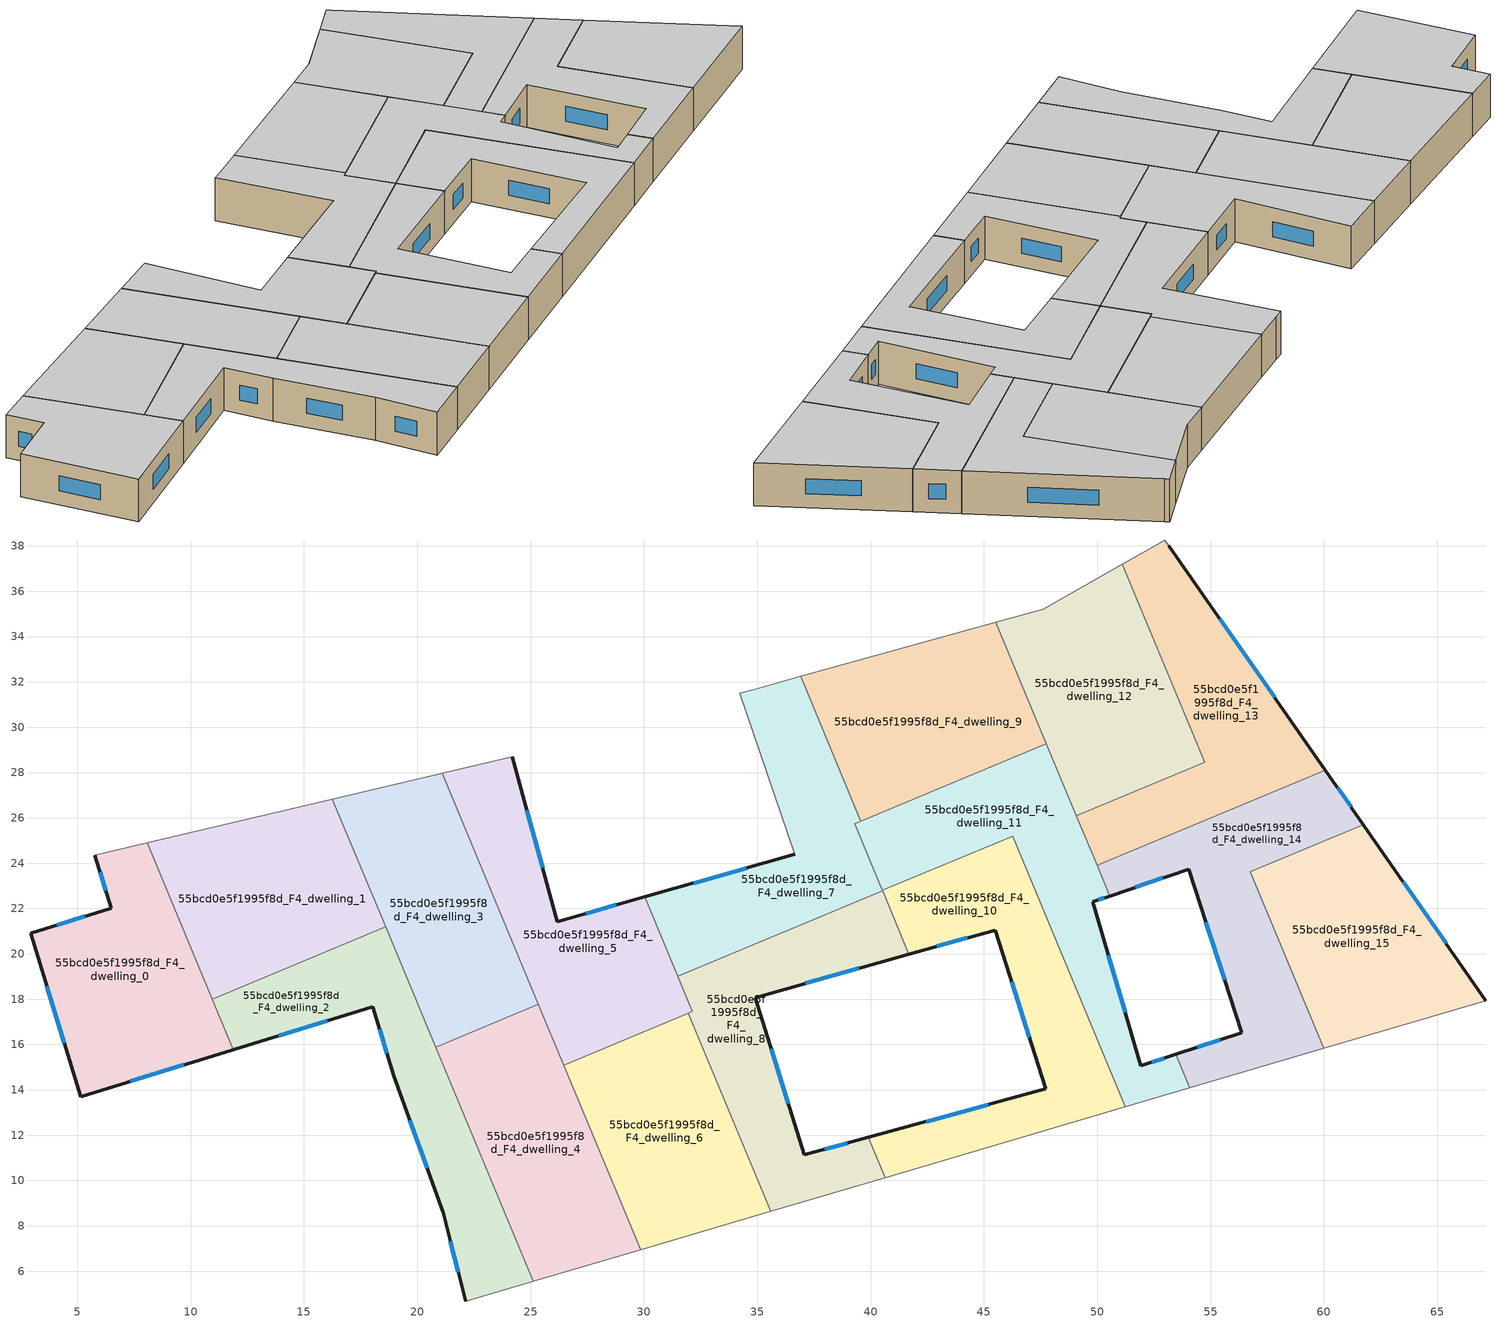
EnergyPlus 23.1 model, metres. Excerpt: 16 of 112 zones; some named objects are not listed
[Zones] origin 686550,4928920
55bcd0e5f1995f8d_F4_dwelling_0
 floor to 55bcd0e5f1995f8d_F3_dwelling_0 (EU_floor_Construction): 8.08,24.91 11.88,15.77 5.15,13.7 2.94,20.91 6.49,22.01 5.77,24.36 z12
 wall outside (EU_wall_Construction): 5.77,24.36 6.49,22.01 2.94,20.91 5.15,13.7 11.88,15.77 z12:15
 wall adiabatic (EU_wall_Construction): 8.08,24.91 5.77,24.36 z12:15
 wall to 55bcd0e5f1995f8d_F4_dwelling_1 (EU_wall_Construction): 10.95,18 8.08,24.91 z12:15
 wall to 55bcd0e5f1995f8d_F4_dwelling_2 (EU_wall_Construction): 11.88,15.77 10.95,18 z12:15
 window (EU_Window_Construction): 6,23.6 6.26,22.77 / 7.34,14.37 9.69,15.1 / 3.65,18.57 4.43,16.05 / 5.34,21.65 4.09,21.27 z12.98:14.02
 ceiling to 55bcd0e5f1995f8d_F5_dwelling_0 (EU_floor_Construction): 11.88,15.77 8.08,24.91 5.77,24.36 6.49,22.01 2.94,20.91 5.15,13.7 z15
55bcd0e5f1995f8d_F4_dwelling_1
 floor to 55bcd0e5f1995f8d_F3_dwelling_1 (EU_floor_Construction): 16.25,26.83 18.6,21.19 10.95,18 8.08,24.91 z12
 wall to 55bcd0e5f1995f8d_F4_dwelling_2 (EU_wall_Construction): 10.95,18 18.6,21.19 z12:15
 wall adiabatic (EU_wall_Construction): 16.25,26.83 8.08,24.91 z12:15
 wall to 55bcd0e5f1995f8d_F4_dwelling_3 (EU_wall_Construction): 18.6,21.19 16.25,26.83 z12:15
 ceiling to 55bcd0e5f1995f8d_F5_dwelling_1 (EU_floor_Construction): 18.6,21.19 16.25,26.83 8.08,24.91 10.95,18 z15
55bcd0e5f1995f8d_F4_dwelling_10
 floor to 55bcd0e5f1995f8d_F3_dwelling_10 (EU_floor_Construction): 46.28,25.19 51.25,13.25 40.64,10.13 39.9,11.9 47.73,14.04 45.49,21.05 41.7,19.98 40.52,22.8 z12
 wall outside (EU_wall_Construction): 41.7,19.98 45.49,21.05 47.73,14.04 39.9,11.9 z12:15
 wall to 55bcd0e5f1995f8d_F4_dwelling_11 (EU_wall_Construction): 51.25,13.25 46.28,25.19 40.52,22.8 z12:15
 wall adiabatic (EU_wall_Construction): 40.64,10.13 51.25,13.25 z12:15
 wall to 55bcd0e5f1995f8d_F4_dwelling_8 (EU_wall_Construction): 39.9,11.9 40.64,10.13 / 40.53,22.78 41.7,19.98 z12:15
 wall to 55bcd0e5f1995f8d_F4_dwelling_7 (EU_wall_Construction): 40.52,22.8 40.53,22.78 z12:15
 window (EU_Window_Construction): 42.93,20.33 44.26,20.7 / 45.19,13.35 42.45,12.6 / 46.22,18.77 47.01,16.32 z12.98:14.02
 ceiling to 55bcd0e5f1995f8d_F5_dwelling_10 (EU_floor_Construction): 51.25,13.25 46.28,25.19 40.52,22.8 41.7,19.98 45.49,21.05 47.73,14.04 39.9,11.9 40.64,10.13 z15
55bcd0e5f1995f8d_F4_dwelling_11
 floor to 55bcd0e5f1995f8d_F3_dwelling_11 (EU_floor_Construction): 47.76,29.26 50.56,22.55 49.81,22.3 51.91,15.06 53.46,15.56 54.08,14.09 51.25,13.25 46.28,25.19 40.52,22.8 39.3,25.74 z12
 wall outside (EU_wall_Construction): 53.46,15.56 51.91,15.06 49.81,22.3 50.56,22.55 z12:15
 wall to 55bcd0e5f1995f8d_F4_dwelling_14 (EU_wall_Construction): 54.08,14.09 53.46,15.56 / 50.56,22.55 49.99,23.9 z12:15
 wall adiabatic (EU_wall_Construction): 51.25,13.25 54.08,14.09 / 47.76,29.26 39.3,25.74 z12:15
 wall to 55bcd0e5f1995f8d_F4_dwelling_7 (EU_wall_Construction): 39.3,25.74 40.52,22.8 z12:15
 wall to 55bcd0e5f1995f8d_F4_dwelling_12 (EU_wall_Construction): 49.08,26.1 47.76,29.26 z12:15
 wall to 55bcd0e5f1995f8d_F4_dwelling_13 (EU_wall_Construction): 49.99,23.9 49.08,26.1 z12:15
 window (EU_Window_Construction): 52.96,15.4 52.42,15.22 / 50.05,22.38 50.31,22.47 / 51.23,17.41 50.5,19.95 z12.98:14.02
 ceiling to 55bcd0e5f1995f8d_F5_dwelling_11 (EU_floor_Construction): 54.08,14.09 53.46,15.56 51.91,15.06 49.81,22.3 50.56,22.55 47.76,29.26 39.3,25.74 40.52,22.8 46.28,25.19 51.25,13.25 z15
55bcd0e5f1995f8d_F4_dwelling_12
 floor to 55bcd0e5f1995f8d_F3_dwelling_12 (EU_floor_Construction): 51.1,37.19 54.74,28.46 49.08,26.1 45.53,34.63 47.61,35.21 z12
 wall adiabatic (EU_wall_Construction): 51.1,37.19 47.61,35.21 45.53,34.63 47.76,29.26 z12:15
 wall to 55bcd0e5f1995f8d_F4_dwelling_13 (EU_wall_Construction): 49.08,26.1 54.74,28.46 51.1,37.19 z12:15
 ceiling to 55bcd0e5f1995f8d_F5_dwelling_12 (EU_floor_Construction): 54.74,28.46 51.1,37.19 47.61,35.21 45.53,34.63 49.08,26.1 z15
55bcd0e5f1995f8d_F4_dwelling_13
 floor to 55bcd0e5f1995f8d_F3_dwelling_13 (EU_floor_Construction): 53.16,38.01 60.07,28.1 49.99,23.9 49.08,26.1 54.74,28.46 51.1,37.19 52.98,38.26 z12
 wall outside (EU_wall_Construction): 60.07,28.1 53.16,38.01 z12:15
 wall adiabatic (EU_wall_Construction): 53.16,38.01 52.98,38.26 51.1,37.19 z12:15
 wall to 55bcd0e5f1995f8d_F4_dwelling_14 (EU_wall_Construction): 49.99,23.9 60.07,28.1 z12:15
 window (EU_Window_Construction): 57.83,31.32 55.41,34.79 z12.98:14.02
 ceiling to 55bcd0e5f1995f8d_F5_dwelling_13 (EU_floor_Construction): 60.07,28.1 53.16,38.01 52.98,38.26 51.1,37.19 54.74,28.46 49.08,26.1 49.99,23.9 z15
55bcd0e5f1995f8d_F4_dwelling_14
 floor to 55bcd0e5f1995f8d_F3_dwelling_14 (EU_floor_Construction): 60.07,28.1 61.75,25.7 56.75,23.62 59.99,15.83 54.08,14.09 53.46,15.56 56.38,16.51 54.03,23.73 50.56,22.55 49.99,23.9 z12
 wall outside (EU_wall_Construction): 50.56,22.55 54.03,23.73 56.38,16.51 53.46,15.56 / 61.75,25.7 60.07,28.1 z12:15
 wall to 55bcd0e5f1995f8d_F4_dwelling_15 (EU_wall_Construction): 59.99,15.83 56.75,23.62 61.75,25.7 z12:15
 wall adiabatic (EU_wall_Construction): 54.08,14.09 59.99,15.83 z12:15
 window (EU_Window_Construction): 55.43,16.2 54.41,15.87 / 54.8,21.38 55.62,18.86 / 51.69,22.93 52.9,23.35 / 61.2,26.48 60.62,27.32 z12.98:14.02
 ceiling to 55bcd0e5f1995f8d_F5_dwelling_14 (EU_floor_Construction): 59.99,15.83 56.75,23.62 61.75,25.7 60.07,28.1 49.99,23.9 50.56,22.55 54.03,23.73 56.38,16.51 53.46,15.56 54.08,14.09 z15
55bcd0e5f1995f8d_F4_dwelling_15
 floor to 55bcd0e5f1995f8d_F3_dwelling_15 (EU_floor_Construction): 61.75,25.7 67.15,17.94 59.99,15.83 56.75,23.62 z12
 wall outside (EU_wall_Construction): 67.15,17.94 61.75,25.7 z12:15
 wall adiabatic (EU_wall_Construction): 59.99,15.83 67.15,17.94 z12:15
 window (EU_Window_Construction): 65.4,20.46 63.5,23.17 z12.98:14.02
 ceiling to 55bcd0e5f1995f8d_F5_dwelling_15 (EU_floor_Construction): 67.15,17.94 61.75,25.7 56.75,23.62 59.99,15.83 z15
55bcd0e5f1995f8d_F4_dwelling_2
 floor to 55bcd0e5f1995f8d_F3_dwelling_2 (EU_floor_Construction): 18.6,21.19 25.11,5.55 22.15,4.68 21.14,8.58 18.96,14.62 18.04,17.66 11.88,15.77 10.95,18 z12
 wall outside (EU_wall_Construction): 11.88,15.77 18.04,17.66 18.96,14.62 21.14,8.58 22.15,4.68 z12:15
 wall adiabatic (EU_wall_Construction): 22.15,4.68 25.11,5.55 z12:15
 wall to 55bcd0e5f1995f8d_F4_dwelling_4 (EU_wall_Construction): 25.11,5.55 20.81,15.88 z12:15
 wall to 55bcd0e5f1995f8d_F4_dwelling_3 (EU_wall_Construction): 20.81,15.88 18.6,21.19 z12:15
 window (EU_Window_Construction): 13.88,16.38 16.03,17.05 / 21.46,7.31 21.82,5.95 / 19.67,12.66 20.43,10.54 / 18.34,16.67 18.66,15.61 z12.98:14.02
 ceiling to 55bcd0e5f1995f8d_F5_dwelling_2 (EU_floor_Construction): 25.11,5.55 18.6,21.19 10.95,18 11.88,15.77 18.04,17.66 18.96,14.62 21.14,8.58 22.15,4.68 z15
55bcd0e5f1995f8d_F4_dwelling_3
 floor to 55bcd0e5f1995f8d_F3_dwelling_3 (EU_floor_Construction): 21.1,27.97 25.34,17.77 20.81,15.88 16.25,26.83 z12
 wall adiabatic (EU_wall_Construction): 21.1,27.97 16.25,26.83 z12:15
 wall to 55bcd0e5f1995f8d_F4_dwelling_4 (EU_wall_Construction): 20.81,15.88 25.34,17.77 z12:15
 wall to 55bcd0e5f1995f8d_F4_dwelling_5 (EU_wall_Construction): 25.34,17.77 21.1,27.97 z12:15
 ceiling to 55bcd0e5f1995f8d_F5_dwelling_3 (EU_floor_Construction): 25.34,17.77 21.1,27.97 16.25,26.83 20.81,15.88 z15
55bcd0e5f1995f8d_F4_dwelling_4
 floor to 55bcd0e5f1995f8d_F3_dwelling_4 (EU_floor_Construction): 25.34,17.77 29.85,6.95 25.11,5.55 20.81,15.88 z12
 wall adiabatic (EU_wall_Construction): 25.11,5.55 29.85,6.95 z12:15
 wall to 55bcd0e5f1995f8d_F4_dwelling_6 (EU_wall_Construction): 29.85,6.95 26.46,15.09 z12:15
 wall to 55bcd0e5f1995f8d_F4_dwelling_5 (EU_wall_Construction): 26.46,15.09 25.34,17.77 z12:15
 ceiling to 55bcd0e5f1995f8d_F5_dwelling_4 (EU_floor_Construction): 29.85,6.95 25.34,17.77 20.81,15.88 25.11,5.55 z15
55bcd0e5f1995f8d_F4_dwelling_5
 floor to 55bcd0e5f1995f8d_F3_dwelling_5 (EU_floor_Construction): 30.03,22.51 32.14,17.46 26.46,15.09 21.1,27.97 24.19,28.7 26.18,21.42 z12
 wall outside (EU_wall_Construction): 30.03,22.51 26.18,21.42 24.19,28.7 z12:15
 wall adiabatic (EU_wall_Construction): 24.19,28.7 21.1,27.97 z12:15
 wall to 55bcd0e5f1995f8d_F4_dwelling_7 (EU_wall_Construction): 31.49,19.02 30.03,22.51 z12:15
 wall to 55bcd0e5f1995f8d_F4_dwelling_6 (EU_wall_Construction): 26.46,15.09 31.95,17.38 z12:15
 wall to 55bcd0e5f1995f8d_F4_dwelling_8 (EU_wall_Construction): 31.95,17.38 32.14,17.46 31.49,19.02 z12:15
 window (EU_Window_Construction): 25.53,23.79 24.83,26.33 / 28.78,22.16 27.43,21.78 z12.98:14.02
 ceiling to 55bcd0e5f1995f8d_F5_dwelling_5 (EU_floor_Construction): 32.14,17.46 30.03,22.51 26.18,21.42 24.19,28.7 21.1,27.97 26.46,15.09 z15
55bcd0e5f1995f8d_F4_dwelling_6
 floor to 55bcd0e5f1995f8d_F3_dwelling_6 (EU_floor_Construction): 31.95,17.38 35.59,8.64 29.85,6.95 26.46,15.09 z12
 wall to 55bcd0e5f1995f8d_F4_dwelling_8 (EU_wall_Construction): 35.59,8.64 31.95,17.38 z12:15
 wall adiabatic (EU_wall_Construction): 29.85,6.95 35.59,8.64 z12:15
 ceiling to 55bcd0e5f1995f8d_F5_dwelling_6 (EU_floor_Construction): 35.59,8.64 31.95,17.38 26.46,15.09 29.85,6.95 z15
55bcd0e5f1995f8d_F4_dwelling_7
 floor to 55bcd0e5f1995f8d_F3_dwelling_7 (EU_floor_Construction): 36.92,32.24 39.58,25.85 39.3,25.74 40.53,22.78 31.49,19.02 30.03,22.51 36.67,24.39 34.22,31.49 34.92,31.68 z12
 wall outside (EU_wall_Construction): 36.67,24.39 30.03,22.51 z12:15
 wall adiabatic (EU_wall_Construction): 36.92,32.24 34.92,31.68 34.22,31.49 36.67,24.39 / 39.3,25.74 39.58,25.85 z12:15
 wall to 55bcd0e5f1995f8d_F4_dwelling_9 (EU_wall_Construction): 39.58,25.85 36.92,32.24 z12:15
 wall to 55bcd0e5f1995f8d_F4_dwelling_8 (EU_wall_Construction): 31.49,19.02 40.53,22.78 z12:15
 window (EU_Window_Construction): 34.51,23.78 32.19,23.12 z12.98:14.02
 ceiling to 55bcd0e5f1995f8d_F5_dwelling_7 (EU_floor_Construction): 40.53,22.78 39.3,25.74 39.58,25.85 36.92,32.24 34.92,31.68 34.22,31.49 36.67,24.39 30.03,22.51 31.49,19.02 z15
55bcd0e5f1995f8d_F4_dwelling_8
 floor to 55bcd0e5f1995f8d_F3_dwelling_8 (EU_floor_Construction): 40.53,22.78 41.7,19.98 34.91,18.07 37.06,11.13 39.9,11.9 40.64,10.13 35.59,8.64 31.95,17.38 32.14,17.46 31.49,19.02 z12
 wall outside (EU_wall_Construction): 39.9,11.9 37.06,11.13 34.91,18.07 41.7,19.98 z12:15
 wall adiabatic (EU_wall_Construction): 35.59,8.64 40.64,10.13 z12:15
 window (EU_Window_Construction): 37.11,18.69 39.49,19.36 / 36.36,13.39 35.61,15.81 / 38.98,11.65 37.99,11.38 z12.98:14.02
 ceiling to 55bcd0e5f1995f8d_F5_dwelling_8 (EU_floor_Construction): 40.64,10.13 39.9,11.9 37.06,11.13 34.91,18.07 41.7,19.98 40.53,22.78 31.49,19.02 32.14,17.46 31.95,17.38 35.59,8.64 z15
55bcd0e5f1995f8d_F4_dwelling_9
 floor to 55bcd0e5f1995f8d_F3_dwelling_9 (EU_floor_Construction): 45.53,34.63 47.76,29.26 39.58,25.85 36.92,32.24 z12
 wall adiabatic (EU_wall_Construction): 39.58,25.85 47.76,29.26 45.53,34.63 36.92,32.24 z12:15
 ceiling to 55bcd0e5f1995f8d_F5_dwelling_9 (EU_floor_Construction): 47.76,29.26 45.53,34.63 36.92,32.24 39.58,25.85 z15
[Building]
EU S2 Campaign: North Axis=0; Terrain=City; Solar Distribution=FullExterior
[Site:Location]
Bologna: Latitude=44.5; Longitude=11.25; Time Zone=1; Elevation=37
[SizingPeriod:WeatherFileDays]
AnnualSizingPeriod: Begin Month=1; Begin Day of Month=1; End Month=12; End Day of Month=31; Day of Week for Start Day=Monday; Use Weather File Daylight Saving Period=No; Use Weather File Rain and Snow Indicators=No
[MATERIAL]
EU_InternalMass_Material: Roughness=MediumRough; Thickness=0.1; Conductivity=1; Density=1800; Specific Heat=900; Thermal Absorptance=0.9; Solar Absorptance=0.7; Visible Absorptance=0.7
[MATERIAL:NOMASS] Roughness=MediumRough; Thermal Absorptance=0.9; Solar Absorptance=0.7; Visible Absorptance=0.7
Name | Thermal Resistance
EU_wall_NoMass | 0.905828
EU_floor_NoMass | 0.67114
[WINDOWMATERIAL:SIMPLEGLAZINGSYSTEM]
EU_Window_SimpleGlazing: UFactor=4.52486; Solar Heat Gain Coefficient=0.85; Visible Transmittance=0.85
[CONSTRUCTION]
EU_wall_Construction: EU_wall_NoMass
EU_floor_Construction: EU_floor_NoMass
EU_Window_Construction: EU_Window_SimpleGlazing
EU_InternalMass_Construction: EU_InternalMass_Material
[ZONE] Type=1; Multiplier=1; Ceiling Height=autocalculate; Floor Area=autocalculate; Part of Total Floor Area=Yes
Name | Volume
55bcd0e5f1995f8d_F4_dwelling_0 | 168.836
55bcd0e5f1995f8d_F4_dwelling_1 | 168.895
55bcd0e5f1995f8d_F4_dwelling_10 | 182.264
55bcd0e5f1995f8d_F4_dwelling_11 | 175.559
55bcd0e5f1995f8d_F4_dwelling_12 | 168.871
55bcd0e5f1995f8d_F4_dwelling_13 | 168.847
55bcd0e5f1995f8d_F4_dwelling_14 | 168.883
55bcd0e5f1995f8d_F4_dwelling_15 | 168.859
55bcd0e5f1995f8d_F4_dwelling_2 | 168.879
55bcd0e5f1995f8d_F4_dwelling_3 | 168.814
55bcd0e5f1995f8d_F4_dwelling_4 | 168.844
55bcd0e5f1995f8d_F4_dwelling_5 | 168.872
55bcd0e5f1995f8d_F4_dwelling_6 | 163.168
55bcd0e5f1995f8d_F4_dwelling_7 | 161.695
55bcd0e5f1995f8d_F4_dwelling_8 | 161.172
55bcd0e5f1995f8d_F4_dwelling_9 | 169.298
[INTERNALMASS] Construction=EU_InternalMass_Construction
Name | Zone or ZoneList | Surface Area
55bcd0e5f1995f8d_F4_dwelling_0_EU_InternalMass | 55bcd0e5f1995f8d_F4_dwelling_0 | 56.2783
55bcd0e5f1995f8d_F4_dwelling_1_EU_InternalMass | 55bcd0e5f1995f8d_F4_dwelling_1 | 56.2965
55bcd0e5f1995f8d_F4_dwelling_2_EU_InternalMass | 55bcd0e5f1995f8d_F4_dwelling_2 | 56.2935
55bcd0e5f1995f8d_F4_dwelling_3_EU_InternalMass | 55bcd0e5f1995f8d_F4_dwelling_3 | 56.2727
55bcd0e5f1995f8d_F4_dwelling_4_EU_InternalMass | 55bcd0e5f1995f8d_F4_dwelling_4 | 56.2805
55bcd0e5f1995f8d_F4_dwelling_5_EU_InternalMass | 55bcd0e5f1995f8d_F4_dwelling_5 | 56.2894
55bcd0e5f1995f8d_F4_dwelling_6_EU_InternalMass | 55bcd0e5f1995f8d_F4_dwelling_6 | 54.3892
55bcd0e5f1995f8d_F4_dwelling_7_EU_InternalMass | 55bcd0e5f1995f8d_F4_dwelling_7 | 53.8975
55bcd0e5f1995f8d_F4_dwelling_8_EU_InternalMass | 55bcd0e5f1995f8d_F4_dwelling_8 | 53.7227
55bcd0e5f1995f8d_F4_dwelling_9_EU_InternalMass | 55bcd0e5f1995f8d_F4_dwelling_9 | 56.4298
55bcd0e5f1995f8d_F4_dwelling_10_EU_InternalMass | 55bcd0e5f1995f8d_F4_dwelling_10 | 60.7505
55bcd0e5f1995f8d_F4_dwelling_11_EU_InternalMass | 55bcd0e5f1995f8d_F4_dwelling_11 | 58.52
55bcd0e5f1995f8d_F4_dwelling_12_EU_InternalMass | 55bcd0e5f1995f8d_F4_dwelling_12 | 56.2907
55bcd0e5f1995f8d_F4_dwelling_13_EU_InternalMass | 55bcd0e5f1995f8d_F4_dwelling_13 | 56.2823
55bcd0e5f1995f8d_F4_dwelling_14_EU_InternalMass | 55bcd0e5f1995f8d_F4_dwelling_14 | 56.294
55bcd0e5f1995f8d_F4_dwelling_15_EU_InternalMass | 55bcd0e5f1995f8d_F4_dwelling_15 | 56.287
[OTHEREQUIPMENT] Fuel Type=Electricity; Design Level Calculation Method=Watts/Area; Power per Zone Floor Area=1; Fraction Latent=0; Fraction Radiant=0; Fraction Lost=0; Carbon Dioxide Generation Rate=0; EndUse Subcategory=EU_Step8_InternalGains
Name | Zone or ZoneList or Space or SpaceList | Schedule
EU_Step8_InternalGain_55bcd0e5f1995f8d_F4_dwelling_0_f000 | 55bcd0e5f1995f8d_F4_dwelling_0 | EU_Step8_GainSchedule_55bcd0e5f1995f8d_F4_dwelling_0_f000
EU_Step8_InternalGain_55bcd0e5f1995f8d_F4_dwelling_1_f000 | 55bcd0e5f1995f8d_F4_dwelling_1 | EU_Step8_GainSchedule_55bcd0e5f1995f8d_F4_dwelling_1_f000
EU_Step8_InternalGain_55bcd0e5f1995f8d_F4_dwelling_2_f000 | 55bcd0e5f1995f8d_F4_dwelling_2 | EU_Step8_GainSchedule_55bcd0e5f1995f8d_F4_dwelling_2_f000
EU_Step8_InternalGain_55bcd0e5f1995f8d_F4_dwelling_3_f000 | 55bcd0e5f1995f8d_F4_dwelling_3 | EU_Step8_GainSchedule_55bcd0e5f1995f8d_F4_dwelling_3_f000
EU_Step8_InternalGain_55bcd0e5f1995f8d_F4_dwelling_4_f000 | 55bcd0e5f1995f8d_F4_dwelling_4 | EU_Step8_GainSchedule_55bcd0e5f1995f8d_F4_dwelling_4_f000
EU_Step8_InternalGain_55bcd0e5f1995f8d_F4_dwelling_5_f000 | 55bcd0e5f1995f8d_F4_dwelling_5 | EU_Step8_GainSchedule_55bcd0e5f1995f8d_F4_dwelling_5_f000
EU_Step8_InternalGain_55bcd0e5f1995f8d_F4_dwelling_6_f000 | 55bcd0e5f1995f8d_F4_dwelling_6 | EU_Step8_GainSchedule_55bcd0e5f1995f8d_F4_dwelling_6_f000
EU_Step8_InternalGain_55bcd0e5f1995f8d_F4_dwelling_7_f000 | 55bcd0e5f1995f8d_F4_dwelling_7 | EU_Step8_GainSchedule_55bcd0e5f1995f8d_F4_dwelling_7_f000
EU_Step8_InternalGain_55bcd0e5f1995f8d_F4_dwelling_8_f000 | 55bcd0e5f1995f8d_F4_dwelling_8 | EU_Step8_GainSchedule_55bcd0e5f1995f8d_F4_dwelling_8_f000
EU_Step8_InternalGain_55bcd0e5f1995f8d_F4_dwelling_9_f000 | 55bcd0e5f1995f8d_F4_dwelling_9 | EU_Step8_GainSchedule_55bcd0e5f1995f8d_F4_dwelling_9_f000
EU_Step8_InternalGain_55bcd0e5f1995f8d_F4_dwelling_10_f000 | 55bcd0e5f1995f8d_F4_dwelling_10 | EU_Step8_GainSchedule_55bcd0e5f1995f8d_F4_dwelling_10_f000
EU_Step8_InternalGain_55bcd0e5f1995f8d_F4_dwelling_11_f000 | 55bcd0e5f1995f8d_F4_dwelling_11 | EU_Step8_GainSchedule_55bcd0e5f1995f8d_F4_dwelling_11_f000
EU_Step8_InternalGain_55bcd0e5f1995f8d_F4_dwelling_12_f000 | 55bcd0e5f1995f8d_F4_dwelling_12 | EU_Step8_GainSchedule_55bcd0e5f1995f8d_F4_dwelling_12_f000
EU_Step8_InternalGain_55bcd0e5f1995f8d_F4_dwelling_13_f000 | 55bcd0e5f1995f8d_F4_dwelling_13 | EU_Step8_GainSchedule_55bcd0e5f1995f8d_F4_dwelling_13_f000
EU_Step8_InternalGain_55bcd0e5f1995f8d_F4_dwelling_14_f000 | 55bcd0e5f1995f8d_F4_dwelling_14 | EU_Step8_GainSchedule_55bcd0e5f1995f8d_F4_dwelling_14_f000
EU_Step8_InternalGain_55bcd0e5f1995f8d_F4_dwelling_15_f000 | 55bcd0e5f1995f8d_F4_dwelling_15 | EU_Step8_GainSchedule_55bcd0e5f1995f8d_F4_dwelling_15_f000
[ZONEVENTILATION:DESIGNFLOWRATE] Schedule=EU_AlwaysOn; Design Flow Rate Calculation Method=AirChanges/Hour; Air Changes per Hour=0.73129; Ventilation Type=Natural; Fan Pressure Rise=0; Fan Total Efficiency=1; Constant Term Coefficient=1; Temperature Term Coefficient=0; Velocity Term Coefficient=0; Velocity Squared Term Coefficient=0; Minimum Indoor Temperature=-100; Maximum Indoor Temperature=100; Delta Temperature=-100; Minimum Outdoor Temperature=-100; Maximum Outdoor Temperature=100; Maximum Wind Speed=40
Name | Zone or ZoneList or Space or SpaceList
EU_ConstantAir_55bcd0e5f1995f8d_F4_dwelling_0 | 55bcd0e5f1995f8d_F4_dwelling_0
EU_ConstantAir_55bcd0e5f1995f8d_F4_dwelling_1 | 55bcd0e5f1995f8d_F4_dwelling_1
EU_ConstantAir_55bcd0e5f1995f8d_F4_dwelling_2 | 55bcd0e5f1995f8d_F4_dwelling_2
EU_ConstantAir_55bcd0e5f1995f8d_F4_dwelling_3 | 55bcd0e5f1995f8d_F4_dwelling_3
EU_ConstantAir_55bcd0e5f1995f8d_F4_dwelling_4 | 55bcd0e5f1995f8d_F4_dwelling_4
EU_ConstantAir_55bcd0e5f1995f8d_F4_dwelling_5 | 55bcd0e5f1995f8d_F4_dwelling_5
EU_ConstantAir_55bcd0e5f1995f8d_F4_dwelling_6 | 55bcd0e5f1995f8d_F4_dwelling_6
EU_ConstantAir_55bcd0e5f1995f8d_F4_dwelling_7 | 55bcd0e5f1995f8d_F4_dwelling_7
EU_ConstantAir_55bcd0e5f1995f8d_F4_dwelling_8 | 55bcd0e5f1995f8d_F4_dwelling_8
EU_ConstantAir_55bcd0e5f1995f8d_F4_dwelling_9 | 55bcd0e5f1995f8d_F4_dwelling_9
EU_ConstantAir_55bcd0e5f1995f8d_F4_dwelling_10 | 55bcd0e5f1995f8d_F4_dwelling_10
EU_ConstantAir_55bcd0e5f1995f8d_F4_dwelling_11 | 55bcd0e5f1995f8d_F4_dwelling_11
EU_ConstantAir_55bcd0e5f1995f8d_F4_dwelling_12 | 55bcd0e5f1995f8d_F4_dwelling_12
EU_ConstantAir_55bcd0e5f1995f8d_F4_dwelling_13 | 55bcd0e5f1995f8d_F4_dwelling_13
EU_ConstantAir_55bcd0e5f1995f8d_F4_dwelling_14 | 55bcd0e5f1995f8d_F4_dwelling_14
EU_ConstantAir_55bcd0e5f1995f8d_F4_dwelling_15 | 55bcd0e5f1995f8d_F4_dwelling_15
[HVACTEMPLATE:ZONE:IDEALLOADSAIRSYSTEM] System Availability Schedule=EU_AlwaysOn; Maximum Heating Supply Air Temperature=50; Minimum Cooling Supply Air Temperature=13; Maximum Heating Supply Air Humidity Ratio=0.0156; Minimum Cooling Supply Air Humidity Ratio=0.0077; Heating Limit=NoLimit; Cooling Limit=NoLimit; Heating Availability Schedule=EU_AlwaysOn; Cooling Availability Schedule=EU_CoolingOff; Dehumidification Control Type=ConstantSensibleHeatRatio; Cooling Sensible Heat Ratio=0.7; Dehumidification Setpoint=60; Humidification Control Type=None; Humidification Setpoint=30; Outdoor Air Method=None; Outdoor Air Flow Rate per Person=0.00944; Outdoor Air Flow Rate per Zone Floor Area=0; Outdoor Air Flow Rate per Zone=0; Demand Controlled Ventilation Type=None; Outdoor Air Economizer Type=NoEconomizer; Heat Recovery Type=None; Sensible Heat Recovery Effectiveness=0.7; Latent Heat Recovery Effectiveness=0.65
Name | Template Thermostat
55bcd0e5f1995f8d_F4_dwelling_0 | EU_HeatOnly_55bcd0e5f1995f8d_F4_dwelling_0
55bcd0e5f1995f8d_F4_dwelling_1 | EU_HeatOnly_55bcd0e5f1995f8d_F4_dwelling_1
55bcd0e5f1995f8d_F4_dwelling_2 | EU_HeatOnly_55bcd0e5f1995f8d_F4_dwelling_2
55bcd0e5f1995f8d_F4_dwelling_3 | EU_HeatOnly_55bcd0e5f1995f8d_F4_dwelling_3
55bcd0e5f1995f8d_F4_dwelling_4 | EU_HeatOnly_55bcd0e5f1995f8d_F4_dwelling_4
55bcd0e5f1995f8d_F4_dwelling_5 | EU_HeatOnly_55bcd0e5f1995f8d_F4_dwelling_5
55bcd0e5f1995f8d_F4_dwelling_6 | EU_HeatOnly_55bcd0e5f1995f8d_F4_dwelling_6
55bcd0e5f1995f8d_F4_dwelling_7 | EU_HeatOnly_55bcd0e5f1995f8d_F4_dwelling_7
55bcd0e5f1995f8d_F4_dwelling_8 | EU_HeatOnly_55bcd0e5f1995f8d_F4_dwelling_8
55bcd0e5f1995f8d_F4_dwelling_9 | EU_HeatOnly_55bcd0e5f1995f8d_F4_dwelling_9
55bcd0e5f1995f8d_F4_dwelling_10 | EU_HeatOnly_55bcd0e5f1995f8d_F4_dwelling_10
55bcd0e5f1995f8d_F4_dwelling_11 | EU_HeatOnly_55bcd0e5f1995f8d_F4_dwelling_11
55bcd0e5f1995f8d_F4_dwelling_12 | EU_HeatOnly_55bcd0e5f1995f8d_F4_dwelling_12
55bcd0e5f1995f8d_F4_dwelling_13 | EU_HeatOnly_55bcd0e5f1995f8d_F4_dwelling_13
55bcd0e5f1995f8d_F4_dwelling_14 | EU_HeatOnly_55bcd0e5f1995f8d_F4_dwelling_14
55bcd0e5f1995f8d_F4_dwelling_15 | EU_HeatOnly_55bcd0e5f1995f8d_F4_dwelling_15
[SIZING:ZONE] Zone Cooling Design Supply Air Temperature Input Method=SupplyAirTemperature; Zone Cooling Design Supply Air Temperature=13; Zone Heating Design Supply Air Temperature Input Method=SupplyAirTemperature; Zone Heating Design Supply Air Temperature=50; Zone Cooling Design Supply Air Humidity Ratio=0.008; Zone Heating Design Supply Air Humidity Ratio=0.008; Cooling Design Air Flow Method=DesignDay; Cooling Design Air Flow Rate=0; Cooling Minimum Air Flow per Zone Floor Area=0.000762; Cooling Minimum Air Flow=0; Cooling Minimum Air Flow Fraction=0.2; Heating Design Air Flow Method=DesignDay; Heating Design Air Flow Rate=0; Heating Maximum Air Flow per Zone Floor Area=0.002032; Heating Maximum Air Flow=0.141576; Heating Maximum Air Flow Fraction=0.3; Account for Dedicated Outdoor Air System=No; Dedicated Outdoor Air System Control Strategy=NeutralSupplyAir; Dedicated Outdoor Air Low Setpoint Temperature for Design=autosize; Dedicated Outdoor Air High Setpoint Temperature for Design=autosize; Zone Load Sizing Method=Sensible Load Only No Latent Load; Zone Latent Cooling Design Supply Air Humidity Ratio Input Method=HumidityRatioDifference; Zone Cooling Design Supply Air Humidity Ratio Difference=0.005; Zone Latent Heating Design Supply Air Humidity Ratio Input Method=HumidityRatioDifference; Zone Humidification Design Supply Air Humidity Ratio Difference=0.005
55bcd0e5f1995f8d_F4_dwelling_0; 55bcd0e5f1995f8d_F4_dwelling_1; 55bcd0e5f1995f8d_F4_dwelling_2; 55bcd0e5f1995f8d_F4_dwelling_3; 55bcd0e5f1995f8d_F4_dwelling_4; 55bcd0e5f1995f8d_F4_dwelling_5; 55bcd0e5f1995f8d_F4_dwelling_6; 55bcd0e5f1995f8d_F4_dwelling_7; 55bcd0e5f1995f8d_F4_dwelling_8; 55bcd0e5f1995f8d_F4_dwelling_9; 55bcd0e5f1995f8d_F4_dwelling_10; 55bcd0e5f1995f8d_F4_dwelling_11; 55bcd0e5f1995f8d_F4_dwelling_12; 55bcd0e5f1995f8d_F4_dwelling_13; 55bcd0e5f1995f8d_F4_dwelling_14; 55bcd0e5f1995f8d_F4_dwelling_15
[SCHEDULE:CONSTANT]
Name | Hourly Value
EU_AlwaysOn | 1
EU_CoolingOff | 0
[SCHEDULE:FILE] Column Number=1; Rows to Skip at Top=0; Number of Hours of Data=8760; Column Separator=Comma; Interpolate to Timestep=No; Minutes per Item=60; Adjust Schedule for Daylight Savings=Yes
Name | File
EU_Step8_GainSchedule_55bcd0e5f1995f8d_F4_dwelling_0_f000 | ../../schedules/55bcd0e5f1995f8d/55bcd0e5f1995f8d_F4_dwelling_0_f000_gain.csv
EU_Step8_GainSchedule_55bcd0e5f1995f8d_F4_dwelling_1_f000 | ../../schedules/55bcd0e5f1995f8d/55bcd0e5f1995f8d_F4_dwelling_1_f000_gain.csv
EU_Step8_GainSchedule_55bcd0e5f1995f8d_F4_dwelling_2_f000 | ../../schedules/55bcd0e5f1995f8d/55bcd0e5f1995f8d_F4_dwelling_2_f000_gain.csv
EU_Step8_GainSchedule_55bcd0e5f1995f8d_F4_dwelling_3_f000 | ../../schedules/55bcd0e5f1995f8d/55bcd0e5f1995f8d_F4_dwelling_3_f000_gain.csv
EU_Step8_GainSchedule_55bcd0e5f1995f8d_F4_dwelling_4_f000 | ../../schedules/55bcd0e5f1995f8d/55bcd0e5f1995f8d_F4_dwelling_4_f000_gain.csv
EU_Step8_GainSchedule_55bcd0e5f1995f8d_F4_dwelling_5_f000 | ../../schedules/55bcd0e5f1995f8d/55bcd0e5f1995f8d_F4_dwelling_5_f000_gain.csv
EU_Step8_GainSchedule_55bcd0e5f1995f8d_F4_dwelling_6_f000 | ../../schedules/55bcd0e5f1995f8d/55bcd0e5f1995f8d_F4_dwelling_6_f000_gain.csv
EU_Step8_GainSchedule_55bcd0e5f1995f8d_F4_dwelling_7_f000 | ../../schedules/55bcd0e5f1995f8d/55bcd0e5f1995f8d_F4_dwelling_7_f000_gain.csv
EU_Step8_GainSchedule_55bcd0e5f1995f8d_F4_dwelling_8_f000 | ../../schedules/55bcd0e5f1995f8d/55bcd0e5f1995f8d_F4_dwelling_8_f000_gain.csv
EU_Step8_GainSchedule_55bcd0e5f1995f8d_F4_dwelling_9_f000 | ../../schedules/55bcd0e5f1995f8d/55bcd0e5f1995f8d_F4_dwelling_9_f000_gain.csv
EU_Step8_GainSchedule_55bcd0e5f1995f8d_F4_dwelling_10_f000 | ../../schedules/55bcd0e5f1995f8d/55bcd0e5f1995f8d_F4_dwelling_10_f000_gain.csv
EU_Step8_GainSchedule_55bcd0e5f1995f8d_F4_dwelling_11_f000 | ../../schedules/55bcd0e5f1995f8d/55bcd0e5f1995f8d_F4_dwelling_11_f000_gain.csv
EU_Step8_GainSchedule_55bcd0e5f1995f8d_F4_dwelling_12_f000 | ../../schedules/55bcd0e5f1995f8d/55bcd0e5f1995f8d_F4_dwelling_12_f000_gain.csv
EU_Step8_GainSchedule_55bcd0e5f1995f8d_F4_dwelling_13_f000 | ../../schedules/55bcd0e5f1995f8d/55bcd0e5f1995f8d_F4_dwelling_13_f000_gain.csv
EU_Step8_GainSchedule_55bcd0e5f1995f8d_F4_dwelling_14_f000 | ../../schedules/55bcd0e5f1995f8d/55bcd0e5f1995f8d_F4_dwelling_14_f000_gain.csv
EU_Step8_GainSchedule_55bcd0e5f1995f8d_F4_dwelling_15_f000 | ../../schedules/55bcd0e5f1995f8d/55bcd0e5f1995f8d_F4_dwelling_15_f000_gain.csv
